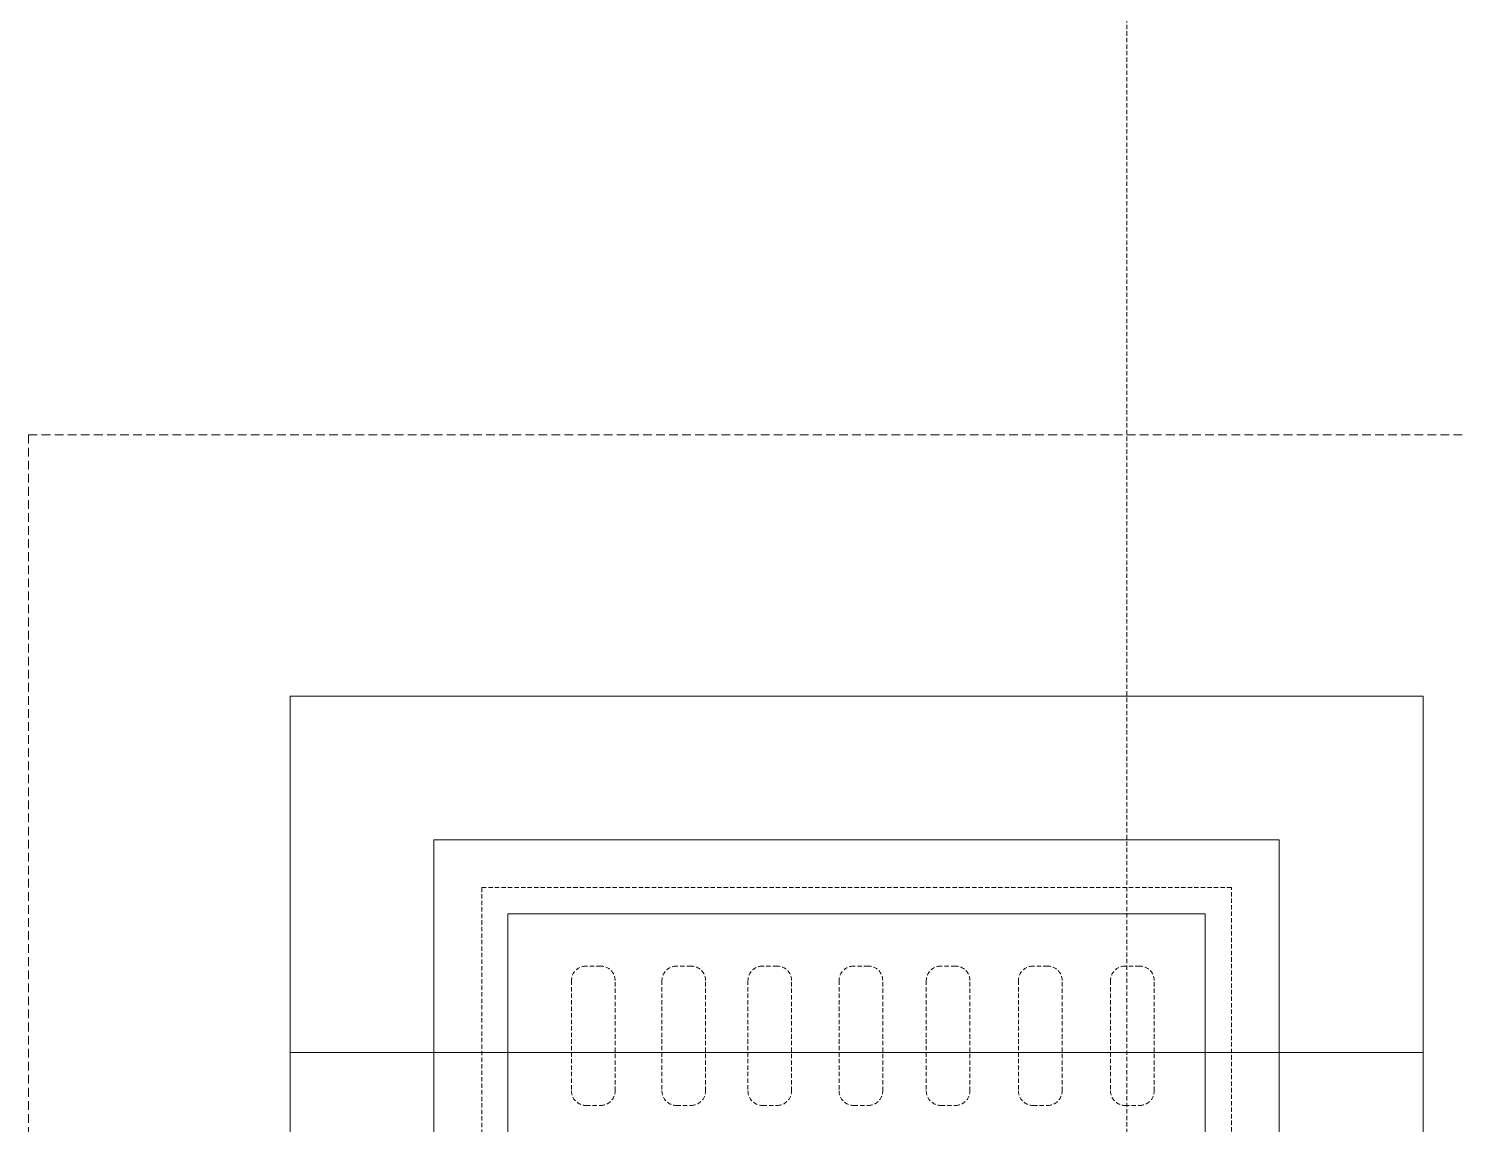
# Model space of a CAD drawing. Header units: inches. Extents: x 65856 to 131389, y 84027 to 134980.
# Drawn here: x 129597 to 130416, y 103457 to 104086 of the extents above; entities that cross this region are included whole.
import ezdxf

# ---------------------------------------------------------------- set-up
doc = ezdxf.new("R2010")
doc.units = ezdxf.units.IN
doc.header["$MEASUREMENT"] = 0
doc.linetypes.add('HIDDEN', pattern=[0.375, 0.25, -0.125])
doc.linetypes.add('HIDDENX2', pattern=[0.75, 0.5, -0.25])
doc.layers.add('DIM', color=251, linetype='Continuous', lineweight=0)
doc.layers.add('M-X-BKGD', color=8, linetype='Continuous')

# ---------------------------------------------------------------- blocks, each defined once
blk = doc.blocks.new('123')
at = {"layer": 'DIM', "linetype": 'HIDDEN', "lineweight": 0, "ltscale": 10}
for p, q in [((-775242.35, -1074547.67), (-775305.74, -1074547.67)), ((-775242.35, -1074547.67), (-775305.74, -1074547.67)), ((-775314.04, -1074555.97), (-775314.04, -1074564.36)), ((-775314.04, -1074555.97), (-775314.04, -1074564.36)), ((-775234.04, -1074564.36), (-775234.04, -1074555.97)), ((-775234.04, -1074564.36), (-775234.04, -1074555.97)), ((-775305.74, -1074572.67), (-775242.35, -1074572.67)), ((-775305.74, -1074572.67), (-775242.35, -1074572.67)), ((-775242.35, -1074599.56), (-775305.74, -1074599.56)), ((-775242.35, -1074599.56), (-775305.74, -1074599.56)), ((-775314.04, -1074607.86), (-775314.04, -1074616.25)), ((-775314.04, -1074607.86), (-775314.04, -1074616.25)), ((-775234.04, -1074616.25), (-775234.04, -1074607.86)), ((-775234.04, -1074616.25), (-775234.04, -1074607.86)), ((-775305.74, -1074624.56), (-775242.35, -1074624.56)), ((-775305.74, -1074624.56), (-775242.35, -1074624.56)), ((-775242.35, -1074648.91), (-775305.74, -1074648.91)), ((-775242.35, -1074648.91), (-775305.74, -1074648.91)), ((-775314.04, -1074657.22), (-775314.04, -1074665.61)), ((-775314.04, -1074657.22), (-775314.04, -1074665.61)), ((-775234.04, -1074665.61), (-775234.04, -1074657.22)), ((-775234.04, -1074665.61), (-775234.04, -1074657.22)), ((-775305.74, -1074673.91), (-775242.35, -1074673.91)), ((-775305.74, -1074673.91), (-775242.35, -1074673.91)), ((-775242.35, -1074701.2), (-775305.74, -1074701.2)), ((-775242.35, -1074701.2), (-775305.74, -1074701.2)), ((-775314.04, -1074709.5), (-775314.04, -1074717.89)), ((-775314.04, -1074709.5), (-775314.04, -1074717.89)), ((-775234.04, -1074717.89), (-775234.04, -1074709.5)), ((-775234.04, -1074717.89), (-775234.04, -1074709.5)), ((-775305.74, -1074726.2), (-775242.35, -1074726.2)), ((-775305.74, -1074726.2), (-775242.35, -1074726.2)), ((-775242.35, -1074751.2), (-775305.74, -1074751.2)), ((-775242.35, -1074751.2), (-775305.74, -1074751.2)), ((-775314.04, -1074759.5), (-775314.04, -1074767.89)), ((-775314.04, -1074759.5), (-775314.04, -1074767.89)), ((-775234.04, -1074767.89), (-775234.04, -1074759.5)), ((-775234.04, -1074767.89), (-775234.04, -1074759.5)), ((-775305.74, -1074776.2), (-775242.35, -1074776.2)), ((-775305.74, -1074776.2), (-775242.35, -1074776.2)), ((-775242.35, -1074804.1), (-775305.74, -1074804.1)), ((-775242.35, -1074804.1), (-775305.74, -1074804.1)), ((-775314.04, -1074812.4), (-775314.04, -1074820.79)), ((-775314.04, -1074812.4), (-775314.04, -1074820.79)), ((-775234.04, -1074820.79), (-775234.04, -1074812.4)), ((-775234.04, -1074820.79), (-775234.04, -1074812.4)), ((-775305.74, -1074829.1), (-775242.35, -1074829.1)), ((-775305.74, -1074829.1), (-775242.35, -1074829.1)), ((-775242.35, -1074856.91), (-775305.74, -1074856.91)), ((-775242.35, -1074856.91), (-775305.74, -1074856.91)), ((-775314.04, -1074865.22), (-775314.04, -1074873.6)), ((-775314.04, -1074865.22), (-775314.04, -1074873.6)), ((-775234.04, -1074873.6), (-775234.04, -1074865.22)), ((-775234.04, -1074873.6), (-775234.04, -1074865.22)), ((-775305.74, -1074881.91), (-775242.35, -1074881.91)), ((-775305.74, -1074881.91), (-775242.35, -1074881.91))]:
    blk.add_line(p, q, dxfattribs=at)
at = {"layer": 'DIM', "linetype": 'HIDDENX2', "lineweight": 0, "ltscale": 10}
blk.add_lwpolyline([(-774929.04, -1074236.2), (-776129.04, -1074236.2), (-776129.04, -1075186.2), (-774929.04, -1075186.2)], close=True, dxfattribs=at)
blk.add_lwpolyline([(-774929.04, -1074236.2), (-776129.04, -1074236.2), (-776129.04, -1075186.2), (-774929.04, -1075186.2)], close=True, dxfattribs=at)
at = {"layer": 'DIM', "linetype": 'HIDDEN', "lineweight": 0, "ltscale": 10}
blk.add_lwpolyline([(-775079.04, -1074386.2), (-775979.04, -1074386.2), (-775979.04, -1075036.2), (-775079.04, -1075036.2)], close=True, dxfattribs=at)
blk.add_lwpolyline([(-775079.04, -1074386.2), (-775979.04, -1074386.2), (-775979.04, -1075036.2), (-775079.04, -1075036.2)], close=True, dxfattribs=at)
at = {"layer": 'DIM', "lineweight": 0}
for points in [[(-775079.04, -1074386.2), (-775979.04, -1074386.2), (-775979.04, -1075036.2), (-775079.04, -1075036.2)], [(-775079.04, -1074386.2), (-775979.04, -1074386.2), (-775979.04, -1075036.2), (-775079.04, -1075036.2)], [(-775204.04, -1074511.2), (-775854.04, -1074511.2), (-775854.04, -1074911.2), (-775204.04, -1074911.2)], [(-775204.04, -1074511.2), (-775854.04, -1074511.2), (-775854.04, -1074911.2), (-775204.04, -1074911.2)]]:
    blk.add_lwpolyline(points, close=True, dxfattribs=at)
blk.add_lwpolyline([(-775896.54, -1074953.7), (-775161.54, -1074953.7), (-775161.54, -1074468.7), (-775896.54, -1074468.7)], dxfattribs=at)
blk.add_lwpolyline([(-775896.54, -1074953.7), (-775161.54, -1074953.7), (-775161.54, -1074468.7), (-775896.54, -1074468.7)], dxfattribs=at)
at = {"layer": 'DIM', "linetype": 'HIDDEN', "lineweight": 0, "ltscale": 10}
blk.add_lwpolyline([(-775869.04, -1074926.2), (-775189.04, -1074926.2), (-775189.04, -1074496.2), (-775616.37, -1074496.2)], dxfattribs=at)
blk.add_lwpolyline([(-775869.04, -1074926.2), (-775189.04, -1074926.2), (-775189.04, -1074496.2), (-775616.37, -1074496.2)], dxfattribs=at)
for centre, start, end in [((-775305.74, -1074555.97), 90, 180), ((-775305.74, -1074555.97), 90, 180), ((-775242.35, -1074555.97), 0, 90), ((-775242.35, -1074555.97), 0, 90), ((-775305.74, -1074564.36), 180, 270), ((-775305.74, -1074564.36), 180, 270), ((-775242.35, -1074564.36), 270, 0), ((-775242.35, -1074564.36), 270, 0), ((-775305.74, -1074607.86), 90, 180), ((-775305.74, -1074607.86), 90, 180), ((-775242.35, -1074607.86), 0, 90), ((-775242.35, -1074607.86), 0, 90), ((-775305.74, -1074616.25), 180, 270), ((-775305.74, -1074616.25), 180, 270), ((-775242.35, -1074616.25), 270, 0), ((-775242.35, -1074616.25), 270, 0), ((-775305.74, -1074657.22), 90, 180), ((-775305.74, -1074657.22), 90, 180), ((-775242.35, -1074657.22), 0, 90), ((-775242.35, -1074657.22), 0, 90), ((-775305.74, -1074665.61), 180, 270), ((-775305.74, -1074665.61), 180, 270), ((-775242.35, -1074665.61), 270, 0), ((-775242.35, -1074665.61), 270, 0), ((-775305.74, -1074709.5), 90, 180), ((-775305.74, -1074709.5), 90, 180), ((-775242.35, -1074709.5), 0, 90), ((-775242.35, -1074709.5), 0, 90), ((-775305.74, -1074717.89), 180, 270), ((-775305.74, -1074717.89), 180, 270), ((-775242.35, -1074717.89), 270, 0), ((-775242.35, -1074717.89), 270, 0), ((-775305.74, -1074759.5), 90, 180), ((-775305.74, -1074759.5), 90, 180), ((-775242.35, -1074759.5), 0, 90), ((-775242.35, -1074759.5), 0, 90), ((-775305.74, -1074767.89), 180, 270), ((-775305.74, -1074767.89), 180, 270), ((-775242.35, -1074767.89), 270, 0), ((-775242.35, -1074767.89), 270, 0), ((-775305.74, -1074812.4), 90, 180), ((-775305.74, -1074812.4), 90, 180), ((-775242.35, -1074812.4), 0, 90), ((-775242.35, -1074812.4), 0, 90), ((-775305.74, -1074820.79), 180, 270), ((-775305.74, -1074820.79), 180, 270), ((-775242.35, -1074820.79), 270, 0), ((-775242.35, -1074820.79), 270, 0), ((-775305.74, -1074865.22), 90, 180), ((-775305.74, -1074865.22), 90, 180), ((-775242.35, -1074865.22), 0, 90), ((-775242.35, -1074865.22), 0, 90), ((-775305.74, -1074873.6), 180, 270), ((-775305.74, -1074873.6), 180, 270), ((-775242.35, -1074873.6), 270, 0), ((-775242.35, -1074873.6), 270, 0)]:
    blk.add_arc(centre, 8.31, start, end, dxfattribs=at)

msp = doc.modelspace()

# ---------------------------------------------------------------- linework, layer by layer
at = {"layer": 'M-X-BKGD', "color": 8, "linetype": 'HIDDEN', "lineweight": 0, "ltscale": 10}
msp.add_line((130226.76, 91961.76), (130226.76, 133649.9), dxfattribs=at)
at = {"layer": 'M-X-BKGD', "color": 8, "linetype": 'Continuous', "lineweight": 0, "ltscale": 10}
msp.add_lwpolyline([(129746.8, 103498.14), (129746.8, 102598.14), (130396.8, 102598.14), (130396.8, 103498.14)], close=True, dxfattribs=at)
msp.add_lwpolyline([(129746.8, 103498.14), (129746.8, 102598.14), (130396.8, 102598.14), (130396.8, 103498.14)], close=True, dxfattribs=at)
msp.add_lwpolyline([(129746.8, 103498.14), (129746.8, 102598.14), (130396.8, 102598.14), (130396.8, 103498.14)], close=True, dxfattribs=at)
msp.add_lwpolyline([(129746.8, 103498.14), (129746.8, 102598.14), (130396.8, 102598.14), (130396.8, 103498.14)], close=True, dxfattribs=at)

# ---------------------------------------------------------------- block references
at = {"layer": 'M-X-BKGD', "rotation": 90}
msp.add_blockref('123', (-944639.4, 878781.73), dxfattribs=at)

doc.saveas('drawing.dxf')
